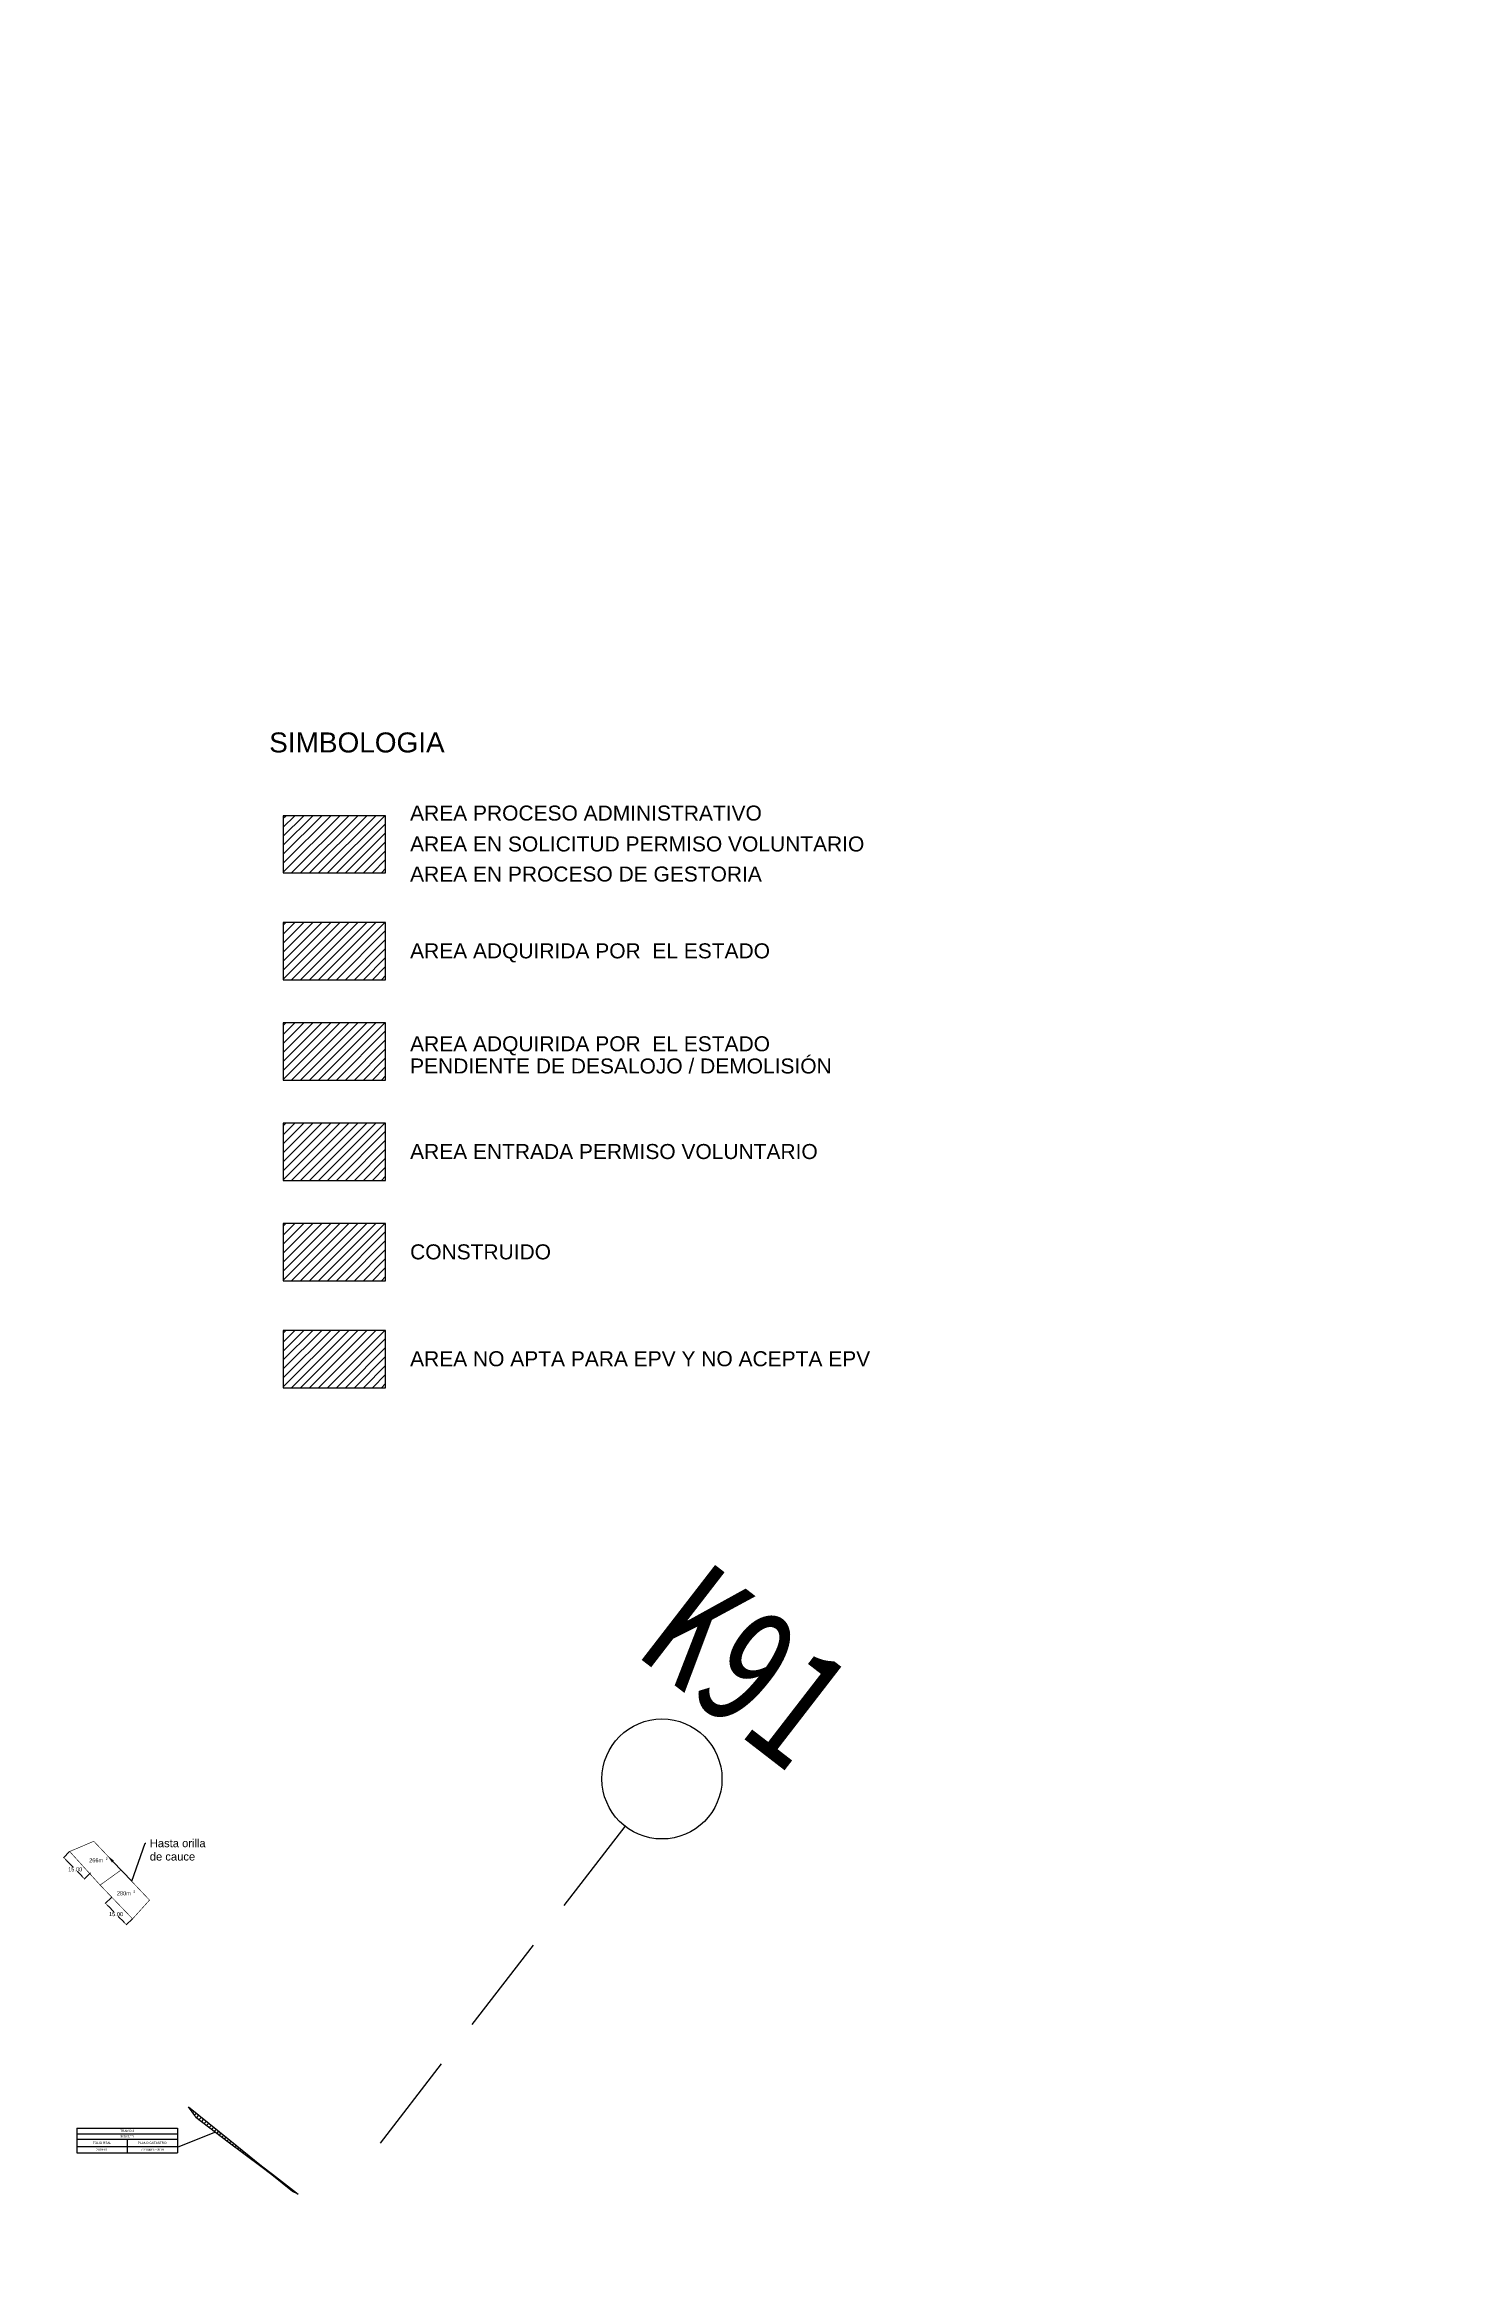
# Model space of a CAD drawing. Header units: inches. Extents: x 510447 to 606954, y 1095553 to 1134812.
# Drawn here: x 548561 to 549268, y 1119393 to 1120505 of the extents above; entities that cross this region are included whole.
import ezdxf
from ezdxf import colors
from ezdxf.entities.mleader import LeaderData, LeaderLine
from ezdxf.math import Vec2, Vec3

# ---------------------------------------------------------------- set-up
doc = ezdxf.new("R2010")
doc.units = ezdxf.units.IN
doc.header["$MEASUREMENT"] = 0
doc.linetypes.add('Kilométrica grande$1$JIS_02_2.0', pattern=[3, 2, -1])
for name, color, linetype in [('7-2104817-2019', 7, 'Continuous'), ('INFORMACION', 130, 'Continuous'), ('Kilométrica grande$0$0-KM GRANDE', 220, 'Continuous'), ('TEXTOS', 7, 'Continuous')]:
    doc.layers.add(name, color=color, linetype=linetype)
doc.styles.add('Kilométrica grande$0$哥Arial', font='Arial.ttf', dxfattribs={"width": 0.8})
doc.styles.get("Standard").update_dxf_attribs({"font": 'Arial.ttf'})
doc.dimstyles.get("Standard").update_dxf_attribs({"dimtxt": 0.18, "dimasz": 0.18, "dimexe": 0.18, "dimexo": 0.0625, "dimgap": 0.09, "dimtad": 0, "dimtih": 1, "dimtoh": 1, "dimdec": 4, "dimzin": 0, "dimdsep": 46, "dimtxsty": 'Standard', "dimcen": 0.09, "dimadec": 0, "dimazin": 0, "dimtfac": 1, "dimtdec": 4, "dimtofl": 0, "dimtmove": 0, "dimatfit": 3, "dimfxl": 1, "dimtolj": 1, "dimtzin": 0, "dimarcsym": 0})

# ---------------------------------------------------------------- blocks, each defined once
blk = doc.blocks.new('*D695')
at = {"color": 0, "lineweight": -2, "transparency": 16777216}
for p, q in [((548594.4, 1119579.2), (548591.2, 1119576.1)), ((548592.8, 1119574.8), (548595.5, 1119572)), ((548600.5, 1119566.9), (548597.7, 1119569.7)), ((548604.9, 1119568.4), (548601.7, 1119565.4))]:
    blk.add_line(p, q, dxfattribs=at)
at = {"color": 0, "transparency": 16777216}
for points in [[(548593, 1119575), (548592.5, 1119574.6), (548591.4, 1119576.2)], [(548600.7, 1119567.1), (548600.2, 1119566.7), (548601.8, 1119565.5)]]:
    blk.add_solid(points, dxfattribs=at)
at = {"layer": 'Defpoints', "color": 0, "transparency": 16777216}
for p in [(548591.4, 1119576.2), (548594.4, 1119579.2), (548604.9, 1119568.5)]:
    blk.add_point(p, dxfattribs=at)
at = {"color": 0, "transparency": 16777216, "insert": (548596.6, 1119570.8), "char_height": 2, "attachment_point": 5}
blk.add_mtext('\\A1;15.00', dxfattribs=at)
blk = doc.blocks.new('*D696')
at = {"color": 0, "lineweight": -2, "transparency": 16777216}
for p, q in [((548573.4, 1119602.1), (548570.3, 1119599)), ((548571.8, 1119597.7), (548575.2, 1119594.3)), ((548579.5, 1119589.9), (548577.3, 1119592.1)), ((548583.9, 1119591.4), (548580.7, 1119588.3))]:
    blk.add_line(p, q, dxfattribs=at)
at = {"color": 0, "transparency": 16777216}
for points in [[(548572, 1119598), (548571.6, 1119597.5), (548570.4, 1119599.2)], [(548579.7, 1119590.1), (548579.2, 1119589.6), (548580.9, 1119588.4)]]:
    blk.add_solid(points, dxfattribs=at)
at = {"layer": 'Defpoints', "color": 0, "transparency": 16777216}
for p in [(548570.4, 1119599.2), (548573.5, 1119602.1), (548583.9, 1119591.4)]:
    blk.add_point(p, dxfattribs=at)
at = {"color": 0, "transparency": 16777216, "insert": (548576.2, 1119593.2), "char_height": 2, "attachment_point": 5}
blk.add_mtext('\\A1;15.00', dxfattribs=at)
blk = doc.blocks.new('*T697')
at = {"layer": 'INFORMACION', "color": 0, "linetype": 'ByBlock', "lineweight": -2, "transparency": 16777216}
for p, q in [((0, 0), (50.2, 0)), ((0, 0), (0, -12.3)), ((50.2, 0), (50.2, -12.3)), ((0, -2.8), (50.2, -2.8)), ((0, -5.5), (50.2, -5.5)), ((0, -9.2), (50.2, -9.2)), ((25.1, -5.5), (25.1, -12.3)), ((0, -12.3), (50.2, -12.3))]:
    blk.add_line(p, q, dxfattribs=at)
at = {"layer": 'INFORMACION', "color": 0, "transparency": 16777216, "attachment_point": 5}
for s, insert, char_height, width in [('FOLIO REAL', (12.5, -7.4), 1.12, 25.057), ('2019-61', (12.5, -10.8), 1.12, 25.057), ('TRAMO 3', (25.1, -1.4), 1.12, 50.145), ('90D01TR', (25.1, -4.1), 1.12, 50.145), ('PLANO CATASTRO', (37.6, -7.4), 1.125, 25.057), ('7-2104817-2019^J', (37.6, -10.8), 1.125, 25.057)]:
    blk.add_mtext(s, dxfattribs=dict(at, insert=insert, char_height=char_height, width=width))
blk = doc.blocks.new('Kilométrica grande')
at = {"color": 1}
blk.add_arc((554474.6, 1119042), 11671.5, 162.5691, 330.16023, dxfattribs=at)
at = {"layer": 'Kilométrica grande$0$0-KM GRANDE', "linetype": 'Kilométrica grande$1$JIS_02_2.0', "lineweight": -3, "ltscale": 25}
blk.add_line((548728.8, 1119456.4), (548851.1, 1119614.6), dxfattribs=at)
at = {"layer": 'Kilométrica grande$0$0-KM GRANDE'}
blk.add_circle((548869.5, 1119638.4), 30, dxfattribs=at)
at = {"layer": 'Kilométrica grande$0$0-KM GRANDE', "linetype": 'Continuous', "lineweight": -3, "insert": (548893.9, 1119670), "char_height": 60, "attachment_point": 8, "rotation": 322.3106, "style": 'Kilométrica grande$0$哥Arial'}
blk.add_mtext('{\\fSimHei|b0|i0|c134|p2;K91}', dxfattribs=at)

msp = doc.modelspace()

# ---------------------------------------------------------------- hatches: boundary and pattern name
at = {"layer": '7-2104817-2019'}
h = msp.add_hatch(dxfattribs=at)
h.set_pattern_fill('ANSI31', color=3, scale=0.5)
h.set_pattern_definition([(45, (0, 0), (-1.1225320151, 1.1225320151), [])])
h.paths.add_polyline_path([(548632.86, 1119474.52), (548653.56, 1119457.78), (548669.31, 1119445.04), (548674.8, 1119440.8), (548685.25, 1119432.72), (548687.71, 1119430.82), (548684.88, 1119432.24), (548674.56, 1119440.49), (548668.96, 1119444.61), (548652.74, 1119456.76), (548636.54, 1119469.17), (548635.95, 1119470.24)])
at = {"layer": 'TEXTOS'}
h = msp.add_hatch(dxfattribs=at)
h.set_pattern_fill('ANSI31', color=256)
h.set_pattern_definition([(45, (543573.9944, 1115483.905), (-2.245064, 2.245064), [])])
h.paths.add_polyline_path([(548680.22038, 1120091.35144), (548731.37682, 1120091.35144), (548731.37682, 1120119.9664), (548680.22038, 1120119.9664)])
h = msp.add_hatch(dxfattribs=at)
h.set_pattern_fill('ANSI31', color=3)
h.set_pattern_definition([(45, (543573.9944, 1115430.4743), (-2.245064, 2.245064), [])])
h.paths.add_polyline_path([(548680.22038, 1120037.9208), (548731.37682, 1120037.9208), (548731.37682, 1120066.53576), (548680.22038, 1120066.53576)])
h = msp.add_hatch(dxfattribs=at)
h.set_pattern_fill('ANSI31', color=5)
h.set_pattern_definition([(45, (543573.9944, 1115380.3146), (-2.245064, 2.245064), [])])
h.paths.add_polyline_path([(548680.22038, 1119987.7611), (548731.37682, 1119987.7611), (548731.37682, 1120016.37607), (548680.22038, 1120016.37607)])
h = msp.add_hatch(dxfattribs=at)
h.set_pattern_fill('ANSI31', color=2)
h.set_pattern_definition([(45, (543573.9944, 1115330.155), (-2.245064, 2.245064), [])])
h.paths.add_polyline_path([(548680.22038, 1119937.60141), (548731.37682, 1119937.60141), (548731.37682, 1119966.21637), (548680.22038, 1119966.21637)])
h = msp.add_hatch(dxfattribs=at)
h.set_pattern_fill('ANSI31', color=30)
h.set_pattern_definition([(45, (543573.9944, 1115279.9955), (-2.245064, 2.245064), [])])
h.paths.add_polyline_path([(548680.22038, 1119887.44204), (548731.37682, 1119887.44204), (548731.37682, 1119916.057), (548680.22038, 1119916.057)])
h = msp.add_hatch(dxfattribs=at)
h.set_pattern_fill('ANSI31', color=1)
h.set_pattern_definition([(45, (543573.9944, 1115226.5646), (-2.245064, 2.245064), [])])
h.paths.add_polyline_path([(548680.22038, 1119834.01107), (548731.37682, 1119834.01107), (548731.37682, 1119862.62603), (548680.22038, 1119862.62603)])

# ---------------------------------------------------------------- linework, layer by layer
at = {"color": 3, "const_width": 0.3, "flags": 128}
for points in [[(548588.6708, 1119585.35041), (548573.45702, 1119602.1485), (548585.50815, 1119607.24753), (548599.12034, 1119592.87301)], [(548604.90169, 1119568.45599), (548588.6708, 1119585.35041), (548599.12034, 1119592.87301), (548613.35035, 1119577.84608)]]:
    msp.add_lwpolyline(points, close=True, dxfattribs=at)
at = {"layer": '7-2104817-2019', "color": 3}
msp.add_lwpolyline([(548632.86, 1119474.52), (548653.56, 1119457.78), (548669.31, 1119445.04), (548674.8, 1119440.8), (548685.25, 1119432.72), (548687.71, 1119430.82), (548684.88, 1119432.24), (548674.56, 1119440.49), (548668.96, 1119444.61), (548652.74, 1119456.76), (548636.54, 1119469.17), (548635.95, 1119470.24)], close=True, dxfattribs=at)
at = {"layer": 'INFORMACION'}
msp.add_lwpolyline([(548627.2628, 1119454.33743), (548646.03103, 1119461.8994)], dxfattribs=at)
at = {"layer": 'TEXTOS'}
msp.add_lwpolyline([(548680.22038, 1120091.35144), (548731.37682, 1120091.35144), (548731.37682, 1120119.9664), (548680.22038, 1120119.9664)], close=True, dxfattribs=at)
at = {"layer": 'TEXTOS', "color": 3}
msp.add_lwpolyline([(548680.22038, 1120037.9208), (548731.37682, 1120037.9208), (548731.37682, 1120066.53576), (548680.22038, 1120066.53576)], close=True, dxfattribs=at)
at = {"layer": 'TEXTOS', "color": 5}
msp.add_lwpolyline([(548680.22038, 1119987.7611), (548731.37682, 1119987.7611), (548731.37682, 1120016.37607), (548680.22038, 1120016.37607)], close=True, dxfattribs=at)
at = {"layer": 'TEXTOS', "color": 2}
msp.add_lwpolyline([(548680.22038, 1119937.60141), (548731.37682, 1119937.60141), (548731.37682, 1119966.21637), (548680.22038, 1119966.21637)], close=True, dxfattribs=at)
at = {"layer": 'TEXTOS', "color": 30}
msp.add_lwpolyline([(548680.22038, 1119887.44204), (548731.37682, 1119887.44204), (548731.37682, 1119916.057), (548680.22038, 1119916.057)], close=True, dxfattribs=at)
at = {"layer": 'TEXTOS', "color": 1}
msp.add_lwpolyline([(548680.22038, 1119834.01107), (548731.37682, 1119834.01107), (548731.37682, 1119862.62603), (548680.22038, 1119862.62603)], close=True, dxfattribs=at)

# ---------------------------------------------------------------- block references
for name, p in [('Kilométrica grande', (0, 0)), ('*T697', (548577.08783, 1119463.86743))]:
    msp.add_blockref(name, p)

# ---------------------------------------------------------------- texts
at = {"color": 3}
for s, height, p in [('266m', 2, (548583.19559, 1119596.71873)), ('2', 1.2, (548591.44815, 1119597.86036)), ('280m', 2, (548597.02837, 1119580.24734)), ('2', 1.2, (548605.28093, 1119581.38897))]:
    msp.add_text(s, height=height, dxfattribs=at).set_placement(p)
at = {"layer": 'TEXTOS', "color": 5}
for s, height, p in [('SIMBOLOGIA', 10, (548673.17148, 1120151.57476)), ('AREA PROCESO ADMINISTRATIVO ', 7.5, (548743.60854, 1120117.52421)), ('AREA EN SOLICITUD PERMISO VOLUNTARIO', 7.5, (548743.60854, 1120102.07211)), ('AREA EN PROCESO DE GESTORIA', 7.5, (548743.60854, 1120087.04778)), ('AREA ADQUIRIDA POR  EL ESTADO', 7.5, (548743.60854, 1120048.64147)), ('AREA ADQUIRIDA POR  EL ESTADO', 7.5, (548743.60854, 1120002.18273)), ('PENDIENTE DE DESALOJO / DEMOLISIÓN', 7.5, (548743.60854, 1119991.0798)), ('AREA ENTRADA PERMISO VOLUNTARIO', 7.5, (548743.60854, 1119948.32208)), ('CONSTRUIDO', 7.5, (548743.60854, 1119898.16271)), ('AREA NO APTA PARA EPV Y NO ACEPTA EPV', 7.5, (548743.60854, 1119844.73174))]:
    msp.add_text(s, height=height, dxfattribs=at).set_placement(p)

# ---------------------------------------------------------------- dimensions: what is measured, and where the dimension line sits
at = {"color": 3}
dim = msp.add_linear_dim(base=(548570.40318, 1119599.17067), p1=(548583.92913, 1119591.40909), p2=(548573.45702, 1119602.1485), angle=134.27801573, dimstyle='Standard', override={"dimtxt": 2, "dimasz": 2, "dimdec": 2}, dxfattribs=at)
dim.commit()
dim.dimension.update_dxf_attribs({"geometry": '*D696', "text_midpoint": (548576.24897, 1119593.17567), "dimtype": 161})
dim = msp.add_aligned_dim(p1=(548604.90169, 1119568.45599), p2=(548594.42958, 1119579.1954), distance=4.26537, dimstyle='Standard', override={"dimtxt": 2, "dimasz": 2, "dimdec": 2}, dxfattribs=at)
dim.commit()
dim.dimension.update_dxf_attribs({"geometry": '*D695', "text_midpoint": (548596.6118, 1119570.84787)})

# ---------------------------------------------------------------- leaders
ml = msp.add_multileader_mtext('Standard', dxfattribs=at)
ml.set_content('Hasta orilla\\Pde cauce', color=3)
ml.set_leader_properties()
ml.build(insert=Vec2(0, 0))
ml.multileader.update_dxf_attribs({"text_right_attachment_type": 6, "dogleg_length": 0.36})
ctx = ml.context
ctx.base_point, ctx.plane_origin = Vec3(548611.48924, 1119606.28825), Vec3(548592.31425, 1119600.06027)
ctx.right_attachment = 6
notes = []
notes.append((ctx, [(0, (1, 1, 0), (548611.12924, 1119606.28825), (1, 0), 0.36, [(1, [(548592.31425, 1119600.06027), (548604.45036, 1119587.24449)], 0, [])])]))
ctx.mtext.insert, ctx.mtext.flow_direction = Vec3(548613.48924, 1119608.28825), 5
for ctx, leaders in notes:
    for number, flags, end, landing, length, lines in leaders:
        leader = LeaderData()
        leader.index, (leader.has_last_leader_line, leader.has_dogleg_vector, leader.attachment_direction) = number, flags
        leader.last_leader_point, leader.dogleg_vector, leader.dogleg_length = Vec3(end), Vec3(landing), length
        for number, points, colour, breaks in lines:
            line = LeaderLine()
            line.index, line.vertices, line.color, line.breaks = number, Vec3.list(points), colors.encode_raw_color(colour), breaks
            leader.lines.append(line)
        ctx.leaders.append(leader)

doc.saveas('drawing.dxf')
